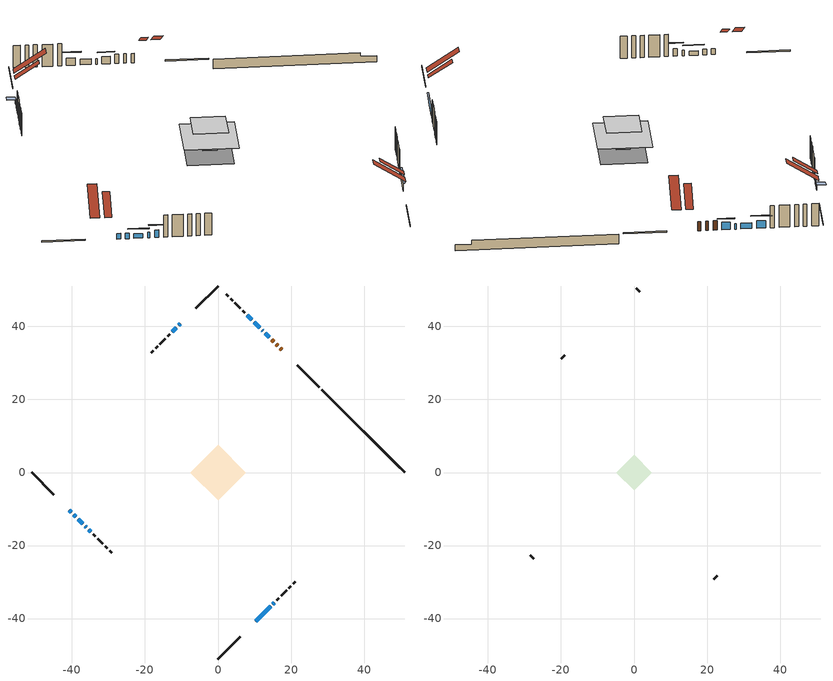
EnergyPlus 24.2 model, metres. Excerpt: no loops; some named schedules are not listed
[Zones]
conditioned space
 floor outside (Floor1 construction): -1.97,0 0,1.97 1.97,0 0,-1.97 z0.23
 floor adiabatic (AdiabaticFloorConstruction): -7.66,0 0,7.66 7.66,0 0,-7.66 z2.67
 floor foundation (Slab1 construction): -5.67,0.84 -0.84,5.67 5.67,-0.84 0.84,-5.67 z-1.84
 wall outside (RimJoist1 construction): 0,-51.07 6.03,-45.04 / -51.07,0 -45.04,-6.03 / 0,51.07 -6.03,45.04 / 27.74,23.33 21.71,29.36 z0.23:0.53
 wall outside (AdiabaticWallConstruction 1): 17.4,33.68 16.99,34.08 / 16.34,34.74 15.94,35.14 / 15.28,35.79 14.73,36.34 z0.23:2.26
 wall outside (AdiabaticWallConstruction): 14.08,37 12.92,38.15 / -35.43,-15.64 -34.85,-16.22 / 9.24,41.84 8,43.08 z0.23:1.86; 10.35,-40.73 14.39,-36.68 z0.23:1.88; -40.73,-10.35 -40.16,-10.91 / -39.51,-11.57 -38.96,-12.11 / -36.41,-14.66 -36.09,-14.99 / 12.27,38.81 12.08,38.99 / 15.05,-36.03 15.42,-35.66 / 11.43,39.65 9.89,41.18 / -11.44,39.64 -12.54,38.53 z0.23:1.45; -38.31,-12.77 -37.07,-14.01 z0.23:1.2; -10.35,40.73 -10.78,40.29 z0.23:1.15
 wall outside (Wall1 construction): 16.07,-35 16.63,-34.44 / -34.2,-16.88 -33.64,-17.43 / -13.2,37.88 -13.75,37.32 / 7.34,43.73 6.78,44.29 z0.23:5.11
 wall outside (Wall2 construction): 17.29,-33.79 18.77,-32.3 / -32.98,-18.09 -31.5,-19.58 / -14.41,36.66 -15.9,35.18 / 6.13,44.95 4.64,46.43 z0.23:5.11
 wall outside (Wall3 construction): 19.43,-31.64 19.98,-31.1 / -30.84,-20.23 -30.29,-20.78 / -16.55,34.52 -17.1,33.97 / 3.98,47.09 3.43,47.64 z0.23:5.11
 wall outside (Wall4 construction): 20.64,-30.44 21.15,-29.92 / -29.63,-21.44 -29.12,-21.95 / -17.76,33.32 -18.27,32.8 / 2.78,48.3 2.26,48.81 z0.23:5.11
 wall foundation (FoundationWall1 construction): 28.4,22.67,-1.84 28.4,22.67,0.23 48.81,2.27,0.23 48.81,2.27,-0.56 51.07,0,-0.56 51.07,0,-1.84
 window (WindowConstruction): 14.07,37 12.92,38.15 z0.23:1.85
 window (WindowConstruction 5): 10.35,-40.73 14.39,-36.68 z0.23:1.88
 window (WindowConstruction 6): -40.73,-10.35 -40.16,-10.91 z0.23:1.45
 window (WindowConstruction 7): -39.5,-11.57 -38.96,-12.11 z0.23:1.45
 window (WindowConstruction 8): -38.31,-12.77 -37.07,-14.01 z0.23:1.2
 window (WindowConstruction 10): -36.41,-14.66 -36.09,-14.99 z0.23:1.45
 window (WindowConstruction 11): 12.27,38.81 12.08,38.99 z0.23:1.45
 window (WindowConstruction 12): 15.05,-36.03 15.42,-35.66 z0.23:1.45
 window (WindowConstruction 1): -35.43,-15.64 -34.85,-16.22 z0.23:1.85
 window (WindowConstruction 9): -10.35,40.73 -10.78,40.29 z0.23:1.14
 window (WindowConstruction 2): 11.43,39.65 9.89,41.18 z0.23:1.45
 window (WindowConstruction 3): 9.24,41.84 8,43.08 z0.23:1.85
 window (WindowConstruction 4): -11.44,39.64 -12.54,38.54 z0.23:1.45
 door (Door): 17.39,33.68 16.99,34.08 z0.23:2.26
 door (Door 1): 16.34,34.74 15.94,35.14 z0.23:2.26
 door (Door 2): 15.28,35.79 14.73,36.34 z0.23:2.26
 ceiling adiabatic (AdiabaticFloorConstruction): 0,-7.66 7.66,0 0,7.66 -7.66,0 z2.67
 roof outside (Roof2 construction): 9.69,-41.38,5.11 6.33,-38.02,8.27 5.32,-39.03,8.27 8.68,-42.39,5.11; -41.38,-9.69,5.11 -38.02,-6.33,8.27 -39.03,-5.32,8.27 -42.39,-8.68,5.11; -9.69,41.38,5.11 -6.33,38.02,8.27 -5.32,39.03,8.27 -8.68,42.39,5.11; 18.05,33.02,5.11 14.69,29.66,8.27 15.7,28.66,8.27 19.06,32.01,5.11
attic - vented
 floor to conditioned space (Floor2 construction Reversed): -4.88,0 0,4.88 4.88,0 0,-4.88 z5.11
 wall outside (Wall6 construction): 21.81,-29.27 22.76,-28.32 / -28.46,-22.61 -27.51,-23.56 / -18.93,32.14 -19.88,31.2 / 1.6,49.47 0.66,50.42 z0.23:5.11
 roof outside (Roof1 construction): 8.03,-43.05,5.11 3.57,-38.6,9.3 2.24,-39.93,9.3 6.69,-44.39,5.11; -43.05,-8.03,5.11 -38.6,-3.57,9.3 -39.93,-2.24,9.3 -44.39,-6.69,5.11; -8.03,43.05,5.11 -3.57,38.6,9.3 -2.24,39.93,9.3 -6.69,44.39,5.11; 19.72,31.36,5.11 15.26,26.9,9.3 16.6,25.57,9.3 21.06,30.02,5.11
shading: 12.28,38.79 14.72,36.35 14.93,36.57 12.49,39.01 z2.77; 14.6,-36.47 10.14,-40.94 10.35,-41.15 14.81,-36.68 z2.18; -36.2,-14.87 -39.17,-11.91 -39.38,-12.12 -36.42,-15.08 z2.42; -33.99,-17.08 -36.29,-14.78 -36.5,-14.99 -34.2,-17.29 z3.07; -10.99,40.08 -10.14,40.94 -11.43,42.23 -12.28,41.38 z1.44; 7.13,43.94 10.1,40.98 10.31,41.19 7.35,44.15 z3.07
[Building]
Building 1: Terrain=Suburbs
[Site:Location]
Quebec Intl AP_QC: Latitude {deg}=46.8; Longitude {deg}=-71.38; Time Zone {hr}=-5; Elevation {m}=74; Keep Site Location Information=Yes
[Site:GroundTemperature:Shallow]
0.0108218, -2.24938, -2.43038, -1.3578, 2.94801, 7.23376, 10.9493, 13.303, 13.5029, 11.5886, 7.96783, 3.81355
[Site:WaterMainsTemperature]
Calculation Method=Schedule; Temperature Schedule=mains temperature schedule
[Material] Roughness=Rough; Thermal Absorptance=0.9
Name | Thickness {m} | Conductivity {W/m-K} | Density {kg/m3} | Specific Heat {J/kg-K} | Solar Absorptance | Visible Absorptance
asphalt or fiberglass shingles | 0.00635 | 0.162714 | 1121.4 | 1465.45 | 0.4 | 0.4
ceiling loosefill ins | 0.254 | 0.0480833 | 16.02 | 1046.75 | 0.7 | 0.7
ceiling stud and cavity | 0.1397 | 0.273574 | 65.682 | 1177.47 | 0.7 | 0.7
concrete 4.0 in. | 0.1016 | 1.803125 | 2242.8 | 837.4 | 0.7 | 0.7
concrete 8.0 in. | 0.2032 | 1.803125 | 2242.8 | 837.4 | 0.7 | 0.7
door material | 0.04445 | 0.053851 | 512.64 | 1214.23 | 0.7 | 0.7
exterior vertical ins | 0.0255468 | 0.029427 | 32.04 | 1214.23 | 0.7 | 0.7
floor covering | 0.0127 | 0.0433444 | 54.468 | 1339.84 | 0.6 | 0.6
floor rigid ins | 0.155448 | 0.029427 | 32.04 | 1214.23 | 0.7 | 0.7
floor rigid ins 1; wall rigid ins 1 | 0.512978 | 0.029427 | 32.04 | 1214.23 | 0.7 | 0.7
floor stud and cavity | 0.1397 | 0.426095 | 92.3553 | 1139.71 | 0.7 | 0.7
floor stud and cavity 1 | 0.1397 | 1.75129 | 37.0049 | 1207.88 | 0.7 | 0.7
furniture material conditioned space 1 | 0.1524 | 0.115458 | 640.8 | 1214.23 | 0.6 | 0.6
gypsum board | 0.0127 | 0.160291 | 801 | 837.4 | 0.6 | 0.6
gypsum board 1 | 0.0127 | 0.160291 | 801 | 837.4 | 0.7 | 0.7
osb sheathing 0.5 in. | 0.0127 | 0.115458 | 512.64 | 1214.23 | 0.7 | 0.7
osb sheathing 0.75 in. | 0.01905 | 0.115458 | 512.64 | 1214.23 | 0.7 | 0.7
osb sheathing 2.0 in. | 0.0508 | 0.115458 | 512.64 | 1214.23 | 0.7 | 0.7
rim joist rigid ins; wall rigid ins | 0.051816 | 0.029427 | 32.04 | 1214.23 | 0.7 | 0.7
rim joist stud and cavity | 0.0508 | 0.484224 | 125.044 | 1163.47 | 0.6 | 0.6
roof rigid ins | 0.103632 | 0.029427 | 32.04 | 1214.23 | 0.7 | 0.7
roof stud and cavity | 0.2032 | 0.633608 | 78.34581 | 1123.46 | 0.7 | 0.7
wall stud and cavity | 0.1397 | 0.189807 | 139.0536 | 1170.24 | 0.7 | 0.7
wall stud and cavity 1 | 0.1397 | 0.344961 | 139.0536 | 1170.24 | 0.7 | 0.7
wall stud and cavity 2 | 0.1397 | 0.204483 | 139.0536 | 1170.24 | 0.7 | 0.7
wall stud and cavity 3 | 0.1397 | 0.227988 | 139.0536 | 1170.24 | 0.7 | 0.7
wall stud and cavity 4 | 0.0889 | 6.9971 | 50.32683 | 1063.81 | 0.6 | 0.6
wall stud and cavity 5 | 0.0889 | 0.380278 | 52.3479 | 1209.89 | 0.7 | 0.7
wall stud and cavity 6 | 0.0889 | 0.391764 | 83.0341 | 1211.67 | 0.7 | 0.7
wood siding | 0.0254 | 0.102417 | 544.68 | 1172.36 | 0.4 | 0.4
wood siding 1 | 0.00254 | 0.102417 | 544.68 | 1172.36 | 0.4 | 0.4
wood siding 2; wood siding 3; wood siding 4 | 0.0254 | 0.102417 | 544.68 | 1172.36 | 0.7 | 0.7
[WindowMaterial:SimpleGlazingSystem]
Name | U-Factor {W/m2-K} | Solar Heat Gain Coefficient
WindowMaterial | 3.06839 | 0.58
WindowMaterial 1 | 2.200225 | 0.58
WindowMaterial 2 | 3.074637 | 0.56
WindowMaterial 3 | 2.50854 | 0.64
WindowMaterial 4 | 3.07407 | 0.56
WindowMaterial 5 | 3.07293 | 0.56
WindowMaterial 6 | 2.27461 | 0.54
WindowMaterial 7 | 2.97868 | 0.61
WindowMaterial 8 | 3.071798 | 0.36
[Construction]
AdiabaticFloorConstruction: floor stud and cavity 1, floor rigid ins 1, osb sheathing 0.75 in., floor covering
AdiabaticWallConstruction: wood siding 3, wall rigid ins 1, wall stud and cavity 5, gypsum board
AdiabaticWallConstruction 1: wood siding 4, wall rigid ins 1, wall stud and cavity 5, gypsum board
Door; Door 1; Door 2: door material
Floor1 construction: floor stud and cavity, floor rigid ins, osb sheathing 0.75 in., floor covering
Floor2 construction Reversed: gypsum board, ceiling stud and cavity, ceiling loosefill ins
FoundationWall1 construction: concrete 8.0 in., gypsum board 1
furniture construction conditioned space 1: furniture material conditioned space 1
PartitionWallConstruction: gypsum board, wall stud and cavity 6, gypsum board
RimJoist1 construction: wood siding 2, rim joist rigid ins, osb sheathing 2.0 in., rim joist stud and cavity
Roof1 construction: asphalt or fiberglass shingles
Roof2 construction: asphalt or fiberglass shingles, roof rigid ins, osb sheathing 0.75 in., roof stud and cavity, gypsum board
Slab1 construction: concrete 4.0 in.
Wall1 construction: wood siding, wall rigid ins, osb sheathing 0.5 in., wall stud and cavity, gypsum board
Wall2 construction: wood siding, wall rigid ins, osb sheathing 0.5 in., wall stud and cavity 1, gypsum board
Wall3 construction: wood siding, wall rigid ins, osb sheathing 0.5 in., wall stud and cavity 2, gypsum board
Wall4 construction: wood siding, wall rigid ins, osb sheathing 0.5 in., wall stud and cavity 3, gypsum board
Wall6 construction: wood siding 1, wall stud and cavity 4
WindowConstruction; WindowConstruction 1; WindowConstruction 2: WindowMaterial
WindowConstruction 10; WindowConstruction 9: WindowMaterial 7
WindowConstruction 11; WindowConstruction 12: WindowMaterial 8
WindowConstruction 3: WindowMaterial 1
WindowConstruction 4: WindowMaterial 2
WindowConstruction 5: WindowMaterial 3
WindowConstruction 6: WindowMaterial 4
WindowConstruction 7: WindowMaterial 5
WindowConstruction 8: WindowMaterial 6
[Zone] Multiplier=1; Part of Total Floor Area=Yes
Name | Volume {m3}
attic - vented | 30.409
conditioned space | 403.2
[Space]
Name | Zone | Volume {m3}
attic - vented 1 | attic - vented | 30.409
conditioned space 1 | conditioned space | 403.2
[ZoneInfiltration:EffectiveLeakageArea]
infil attic - vented 1: Zone or Space=attic - vented 1; Schedule=Always On Discrete; Effective Air Leakage Area {cm2}=1759.38; Stack Coefficient=0.000631027; Wind Coefficient=1.69724e-05
[ZoneMixing]
whole house fan mix: Zone or Space=attic - vented; Schedule=Always On Continuous; Design Flow Rate Calculation Method=Flow/Zone; Design Flow Rate {m3/s}=0; Source Zone or Space=conditioned space
[SurfaceProperty:ExposedFoundationPerimeter]
Slab1: Exposed Perimeter Calculation Method=TotalExposedPerimeter; Total Exposed Perimeter {m}=32.066
[InternalMass] Zone or ZoneList=conditioned space; Space or SpaceList=conditioned space 1
Name | Construction | Surface Area {m2}
furniture mass conditioned space 1 | furniture construction conditioned space 1 | 75.1998
partition wall mass | PartitionWallConstruction | 188
[Lights]
interior lighting: Zone or ZoneList or Space or SpaceList=conditioned space 1; Schedule=interior lighting schedule; Design Level Calculation Method=LightingLevel; Lighting Level {W}=343.2; Return Air Fraction=0; Fraction Radiant=0.6; Fraction Visible=0.2; Fraction Replaceable=1
[People]
occupants: Zone or ZoneList or Space or SpaceList=conditioned space 1; Number of People Schedule=occupants schedule; Number of People Calculation Method=People; Number of People=3; Fraction Radiant=0.314171; Sensible Heat Fraction=0.56303; Activity Level Schedule=occupants activity schedule; Carbon Dioxide Generation Rate {m3/s-W}=0; Enable ASHRAE 55 Comfort Warnings=No; Mean Radiant Temperature Calculation Type=EnclosureAveraged
[ElectricEquipment] Zone or ZoneList or Space or SpaceList=conditioned space 1; Design Level Calculation Method=EquipmentLevel
Name | Schedule | Design Level {W} | Fraction Latent | Fraction Radiant | Fraction Lost
clothes dryer | clothes dryer schedule | 140.772 | 0.015 | 0.081 | 0.85
clothes washer | clothes washer schedule | 32.1985 | 0.03 | 0.162 | 0.7
cooking range | cooking range schedule | 215.147 | 0.08 | 0.432 | 0.2
dishwasher | dishwasher schedule | 66.8632 | 0.3 | 0.18 | 0.4
fridge | fridge schedule | 72.9452 | 0 | 0.6 | 0
mech vent house fan | mech vent house fan schedule | 19.9167 | 0 | 0 | 0.5
mech vent house fan cfis | mech vent house fan cfis schedule | 0 | 0 | 0 | 0
mech vent range fan 0 | mech vent range fan 0 schedule | 57 | 0 | 0 | 1
misc plug loads | misc plug loads schedule | 494.7 | 0.045 | 0.513 | 0.1
whole house fan | Always On Discrete | 0 | 0 | 0 | 1
[OtherEquipment] Zone or ZoneList or Space or SpaceList=conditioned space 1; Design Level Calculation Method=EquipmentLevel
Name | Fuel Type | Schedule | Design Level {W} | Fraction Latent | Fraction Radiant | Fraction Lost
clothes dryer 1 | Electricity | clothes dryer schedule | 0 | 0.015 | 0.081 | 0.85
cooking range 1 | Electricity | cooking range schedule | 0 | 0.08 | 0.432 | 0.2
general water use latent | None | general water use schedule | 62.594 | 1 | 0 | 0
general water use sensible | None | general water use schedule | -61.6891 | 0 | 0.6 | 0
mech vent house fan latent load | None | Always On Discrete | 0 | 1 | 0 | 0
mech vent house fan sensible load | None | Always On Discrete | 0 | 0 | 0 | 0
water heater energy adjustment1 | Electricity | Always On Discrete | 0.01 | 0 | 0 | 1
[ZoneInfiltration:DesignFlowRate] Zone or ZoneList or Space or SpaceList=conditioned space 1; Schedule=Always On Discrete; Design Flow Rate Calculation Method=Flow/Zone; Design Flow Rate {m3/s}=0
infil flow; natural vent flow; whole house fan flow
[Foundation:Kiva]
Foundation Kiva 1: Initial Indoor Air Temperature {C}=18; Wall Height Above Grade {m}=0.230002; Wall Depth Below Slab {m}=0.2032; Custom Block Material Name 1=exterior vertical ins; Custom Block Depth 1 {m}=2.06999; Custom Block X Position 1 {m}=0.2159; Custom Block Z Position 1 {m}=0
[Foundation:Kiva:Settings]
Soil Conductivity {W/m-K}=0.849921; Soil Density {kg/m3}=1842.3; Soil Specific Heat {J/kg-K}=418.7; Ground Solar Absorptivity=0.9; Ground Thermal Absorptivity=0.9; Ground Surface Roughness {m}=0.03; Far-Field Width {m}=40; Deep-Ground Boundary Condition=ZeroFlux; Deep-Ground Depth {m}=40; Minimum Cell Dimension {m}=0.2; Maximum Cell Growth Coefficient=3; Simulation Timestep=Timestep
[Exterior:Lights]
exterior lighting: Schedule=exterior lighting schedule; Design Level {W}=75.6
[Schedule:Constant]
Name | Hourly Value
Always On Continuous; mech vent house fan schedule; mech vent house fan cfis schedule; Always On Discrete | 1
occupants activity schedule | 117.228
fridge schedule | 0
[Schedule:Week:Daily]
interior lighting schedule Week Rule - Jan1-Jan27: interior lighting schedule day, interior lighting schedule day, interior lighting schedule day, interior lighting schedule day, interior lighting schedule day, interior lighting schedule day, interior lighting schedule day, interior lighting schedule default day, interior lighting schedule default day, interior lighting schedule default day, interior lighting schedule default day, interior lighting schedule default day
interior lighting schedule Week Rule - Jan28-Feb3: interior lighting schedule day, interior lighting schedule day, interior lighting schedule day, interior lighting schedule day, interior lighting schedule day 1, interior lighting schedule day 1, interior lighting schedule day 1, interior lighting schedule default day, interior lighting schedule default day, interior lighting schedule default day, interior lighting schedule default day, interior lighting schedule default day
interior lighting schedule Week Rule - Feb4-Feb24: interior lighting schedule day 1, interior lighting schedule day 1, interior lighting schedule day 1, interior lighting schedule day 1, interior lighting schedule day 1, interior lighting schedule day 1, interior lighting schedule day 1, interior lighting schedule default day, interior lighting schedule default day, interior lighting schedule default day, interior lighting schedule default day, interior lighting schedule default day
interior lighting schedule Week Rule - Feb25-Mar3: interior lighting schedule day 1, interior lighting schedule day 1, interior lighting schedule day 1, interior lighting schedule day 1, interior lighting schedule day 2, interior lighting schedule day 2, interior lighting schedule day 2, interior lighting schedule default day, interior lighting schedule default day, interior lighting schedule default day, interior lighting schedule default day, interior lighting schedule default day
interior lighting schedule Week Rule - Mar4-Mar31: interior lighting schedule day 2, interior lighting schedule day 2, interior lighting schedule day 2, interior lighting schedule day 2, interior lighting schedule day 2, interior lighting schedule day 2, interior lighting schedule day 2, interior lighting schedule default day, interior lighting schedule default day, interior lighting schedule default day, interior lighting schedule default day, interior lighting schedule default day
interior lighting schedule Week Rule - Apr1-Apr28: interior lighting schedule day 3, interior lighting schedule day 3, interior lighting schedule day 3, interior lighting schedule day 3, interior lighting schedule day 3, interior lighting schedule day 3, interior lighting schedule day 3, interior lighting schedule default day, interior lighting schedule default day, interior lighting schedule default day, interior lighting schedule default day, interior lighting schedule default day
interior lighting schedule Week Rule - Apr29-May5: interior lighting schedule day 3, interior lighting schedule day 3, interior lighting schedule day 4, interior lighting schedule day 4, interior lighting schedule day 4, interior lighting schedule day 4, interior lighting schedule day 4, interior lighting schedule default day, interior lighting schedule default day, interior lighting schedule default day, interior lighting schedule default day, interior lighting schedule default day
interior lighting schedule Week Rule - May6-May26: interior lighting schedule day 4, interior lighting schedule day 4, interior lighting schedule day 4, interior lighting schedule day 4, interior lighting schedule day 4, interior lighting schedule day 4, interior lighting schedule day 4, interior lighting schedule default day, interior lighting schedule default day, interior lighting schedule default day, interior lighting schedule default day, interior lighting schedule default day
interior lighting schedule Week Rule - May27-Jun2: interior lighting schedule day 4, interior lighting schedule day 4, interior lighting schedule day 4, interior lighting schedule day 4, interior lighting schedule day 4, interior lighting schedule day 5, interior lighting schedule day 5, interior lighting schedule default day, interior lighting schedule default day, interior lighting schedule default day, interior lighting schedule default day, interior lighting schedule default day
interior lighting schedule Week Rule - Jun3-Jun30: interior lighting schedule day 5, interior lighting schedule day 5, interior lighting schedule day 5, interior lighting schedule day 5, interior lighting schedule day 5, interior lighting schedule day 5, interior lighting schedule day 5, interior lighting schedule default day, interior lighting schedule default day, interior lighting schedule default day, interior lighting schedule default day, interior lighting schedule default day
interior lighting schedule Week Rule - Jul1-Jul28: interior lighting schedule day 6, interior lighting schedule day 6, interior lighting schedule day 6, interior lighting schedule day 6, interior lighting schedule day 6, interior lighting schedule day 6, interior lighting schedule day 6, interior lighting schedule default day, interior lighting schedule default day, interior lighting schedule default day, interior lighting schedule default day, interior lighting schedule default day
interior lighting schedule Week Rule - Jul29-Aug4: interior lighting schedule day 6, interior lighting schedule day 6, interior lighting schedule day 6, interior lighting schedule day 7, interior lighting schedule day 7, interior lighting schedule day 7, interior lighting schedule day 7, interior lighting schedule default day, interior lighting schedule default day, interior lighting schedule default day, interior lighting schedule default day, interior lighting schedule default day
interior lighting schedule Week Rule - Aug5-Aug25: interior lighting schedule day 7, interior lighting schedule day 7, interior lighting schedule day 7, interior lighting schedule day 7, interior lighting schedule day 7, interior lighting schedule day 7, interior lighting schedule day 7, interior lighting schedule default day, interior lighting schedule default day, interior lighting schedule default day, interior lighting schedule default day, interior lighting schedule default day
interior lighting schedule Week Rule - Aug26-Sep1: interior lighting schedule day 7, interior lighting schedule day 7, interior lighting schedule day 7, interior lighting schedule day 7, interior lighting schedule day 7, interior lighting schedule day 7, interior lighting schedule day 8, interior lighting schedule default day, interior lighting schedule default day, interior lighting schedule default day, interior lighting schedule default day, interior lighting schedule default day
interior lighting schedule Week Rule - Sep2-Sep29: interior lighting schedule day 8, interior lighting schedule day 8, interior lighting schedule day 8, interior lighting schedule day 8, interior lighting schedule day 8, interior lighting schedule day 8, interior lighting schedule day 8, interior lighting schedule default day, interior lighting schedule default day, interior lighting schedule default day, interior lighting schedule default day, interior lighting schedule default day
interior lighting schedule Week Rule - Sep30-Oct6: interior lighting schedule day 8, interior lighting schedule day 9, interior lighting schedule day 9, interior lighting schedule day 9, interior lighting schedule day 9, interior lighting schedule day 9, interior lighting schedule day 9, interior lighting schedule default day, interior lighting schedule default day, interior lighting schedule default day, interior lighting schedule default day, interior lighting schedule default day
interior lighting schedule Week Rule - Oct7-Oct27: interior lighting schedule day 9, interior lighting schedule day 9, interior lighting schedule day 9, interior lighting schedule day 9, interior lighting schedule day 9, interior lighting schedule day 9, interior lighting schedule day 9, interior lighting schedule default day, interior lighting schedule default day, interior lighting schedule default day, interior lighting schedule default day, interior lighting schedule default day
interior lighting schedule Week Rule - Oct28-Nov3: interior lighting schedule day 9, interior lighting schedule day 9, interior lighting schedule day 9, interior lighting schedule day 9, interior lighting schedule day 10, interior lighting schedule day 10, interior lighting schedule day 10, interior lighting schedule default day, interior lighting schedule default day, interior lighting schedule default day, interior lighting schedule default day, interior lighting schedule default day
interior lighting schedule Week Rule - Nov4-Nov24: interior lighting schedule day 10, interior lighting schedule day 10, interior lighting schedule day 10, interior lighting schedule day 10, interior lighting schedule day 10, interior lighting schedule day 10, interior lighting schedule day 10, interior lighting schedule default day, interior lighting schedule default day, interior lighting schedule default day, interior lighting schedule default day, interior lighting schedule default day
interior lighting schedule Week Rule - Nov25-Dec1: interior lighting schedule day 10, interior lighting schedule day 10, interior lighting schedule day 10, interior lighting schedule day 10, interior lighting schedule day 10, interior lighting schedule day 10, interior lighting schedule day 11, interior lighting schedule default day, interior lighting schedule default day, interior lighting schedule default day, interior lighting schedule default day, interior lighting schedule default day
interior lighting schedule Week Rule - Dec2-Dec31: interior lighting schedule day 11, interior lighting schedule day 11, interior lighting schedule day 11, interior lighting schedule day 11, interior lighting schedule day 11, interior lighting schedule day 11, interior lighting schedule day 11, interior lighting schedule default day, interior lighting schedule default day, interior lighting schedule default day, interior lighting schedule default day, interior lighting schedule default day
occupants schedule Week Rule - Jan1-Dec31: occupants schedule day, occupants schedule day, occupants schedule day, occupants schedule day, occupants schedule day, occupants schedule day, occupants schedule day, occupants schedule default day, occupants schedule default day, occupants schedule default day, occupants schedule default day, occupants schedule default day
clothes dryer schedule Week Rule - Jan1-Dec31: clothes dryer schedule day, clothes dryer schedule day, clothes dryer schedule day, clothes dryer schedule day, clothes dryer schedule day, clothes dryer schedule day, clothes dryer schedule day, clothes dryer schedule default day, clothes dryer schedule default day, clothes dryer schedule default day, clothes dryer schedule default day, clothes dryer schedule default day
clothes washer schedule Week Rule - Jan1-Dec31: clothes washer schedule day, clothes washer schedule day, clothes washer schedule day, clothes washer schedule day, clothes washer schedule day, clothes washer schedule day, clothes washer schedule day, clothes washer schedule default day, clothes washer schedule default day, clothes washer schedule default day, clothes washer schedule default day, clothes washer schedule default day
cooking range schedule Week Rule - Jan1-Dec31: cooking range schedule day, cooking range schedule day, cooking range schedule day, cooking range schedule day, cooking range schedule day, cooking range schedule day, cooking range schedule day, cooking range schedule default day, cooking range schedule default day, cooking range schedule default day, cooking range schedule default day, cooking range schedule default day
dishwasher schedule Week Rule - Jan1-Dec31: dishwasher schedule day, dishwasher schedule day, dishwasher schedule day, dishwasher schedule day, dishwasher schedule day, dishwasher schedule day, dishwasher schedule day, dishwasher schedule default day, dishwasher schedule default day, dishwasher schedule default day, dishwasher schedule default day, dishwasher schedule default day
mech vent range fan 0 schedule Week Rule - Jan1-Dec31: mech vent range fan 0 schedule day, mech vent range fan 0 schedule day, mech vent range fan 0 schedule day, mech vent range fan 0 schedule day, mech vent range fan 0 schedule day, mech vent range fan 0 schedule day, mech vent range fan 0 schedule day, mech vent range fan 0 schedule default day, mech vent range fan 0 schedule default day, mech vent range fan 0 schedule default day, mech vent range fan 0 schedule default day, mech vent range fan 0 schedule default day
misc plug loads schedule Week Rule - Jan1-Dec31: misc plug loads schedule day, misc plug loads schedule day, misc plug loads schedule day, misc plug loads schedule day, misc plug loads schedule day, misc plug loads schedule day, misc plug loads schedule day, misc plug loads schedule default day, misc plug loads schedule default day, misc plug loads schedule default day, misc plug loads schedule default day, misc plug loads schedule default day
general water use schedule Week Rule - Jan1-Dec31: general water use schedule day, general water use schedule day, general water use schedule day, general water use schedule day, general water use schedule day, general water use schedule day, general water use schedule day, general water use schedule default day, general water use schedule default day, general water use schedule default day, general water use schedule default day, general water use schedule default day
exterior lighting schedule Week Rule - Jan1-Jan27: exterior lighting schedule day, exterior lighting schedule day, exterior lighting schedule day, exterior lighting schedule day, exterior lighting schedule day, exterior lighting schedule day, exterior lighting schedule day, exterior lighting schedule default day, exterior lighting schedule default day, exterior lighting schedule default day, exterior lighting schedule default day, exterior lighting schedule default day
exterior lighting schedule Week Rule - Jan28-Feb3: exterior lighting schedule day, exterior lighting schedule day, exterior lighting schedule day, exterior lighting schedule day, exterior lighting schedule day 1, exterior lighting schedule day 1, exterior lighting schedule day 1, exterior lighting schedule default day, exterior lighting schedule default day, exterior lighting schedule default day, exterior lighting schedule default day, exterior lighting schedule default day
exterior lighting schedule Week Rule - Feb4-Feb24: exterior lighting schedule day 1, exterior lighting schedule day 1, exterior lighting schedule day 1, exterior lighting schedule day 1, exterior lighting schedule day 1, exterior lighting schedule day 1, exterior lighting schedule day 1, exterior lighting schedule default day, exterior lighting schedule default day, exterior lighting schedule default day, exterior lighting schedule default day, exterior lighting schedule default day
exterior lighting schedule Week Rule - Feb25-Mar3: exterior lighting schedule day 1, exterior lighting schedule day 1, exterior lighting schedule day 1, exterior lighting schedule day 1, exterior lighting schedule day 2, exterior lighting schedule day 2, exterior lighting schedule day 2, exterior lighting schedule default day, exterior lighting schedule default day, exterior lighting schedule default day, exterior lighting schedule default day, exterior lighting schedule default day
exterior lighting schedule Week Rule - Mar4-Mar31: exterior lighting schedule day 2, exterior lighting schedule day 2, exterior lighting schedule day 2, exterior lighting schedule day 2, exterior lighting schedule day 2, exterior lighting schedule day 2, exterior lighting schedule day 2, exterior lighting schedule default day, exterior lighting schedule default day, exterior lighting schedule default day, exterior lighting schedule default day, exterior lighting schedule default day
exterior lighting schedule Week Rule - Apr1-Apr28: exterior lighting schedule day 3, exterior lighting schedule day 3, exterior lighting schedule day 3, exterior lighting schedule day 3, exterior lighting schedule day 3, exterior lighting schedule day 3, exterior lighting schedule day 3, exterior lighting schedule default day, exterior lighting schedule default day, exterior lighting schedule default day, exterior lighting schedule default day, exterior lighting schedule default day
exterior lighting schedule Week Rule - Apr29-May5: exterior lighting schedule day 3, exterior lighting schedule day 3, exterior lighting schedule day 4, exterior lighting schedule day 4, exterior lighting schedule day 4, exterior lighting schedule day 4, exterior lighting schedule day 4, exterior lighting schedule default day, exterior lighting schedule default day, exterior lighting schedule default day, exterior lighting schedule default day, exterior lighting schedule default day
exterior lighting schedule Week Rule - May6-May26: exterior lighting schedule day 4, exterior lighting schedule day 4, exterior lighting schedule day 4, exterior lighting schedule day 4, exterior lighting schedule day 4, exterior lighting schedule day 4, exterior lighting schedule day 4, exterior lighting schedule default day, exterior lighting schedule default day, exterior lighting schedule default day, exterior lighting schedule default day, exterior lighting schedule default day
exterior lighting schedule Week Rule - May27-Jun2: exterior lighting schedule day 4, exterior lighting schedule day 4, exterior lighting schedule day 4, exterior lighting schedule day 4, exterior lighting schedule day 4, exterior lighting schedule day 5, exterior lighting schedule day 5, exterior lighting schedule default day, exterior lighting schedule default day, exterior lighting schedule default day, exterior lighting schedule default day, exterior lighting schedule default day
exterior lighting schedule Week Rule - Jun3-Jun30: exterior lighting schedule day 5, exterior lighting schedule day 5, exterior lighting schedule day 5, exterior lighting schedule day 5, exterior lighting schedule day 5, exterior lighting schedule day 5, exterior lighting schedule day 5, exterior lighting schedule default day, exterior lighting schedule default day, exterior lighting schedule default day, exterior lighting schedule default day, exterior lighting schedule default day
exterior lighting schedule Week Rule - Jul1-Jul28: exterior lighting schedule day 6, exterior lighting schedule day 6, exterior lighting schedule day 6, exterior lighting schedule day 6, exterior lighting schedule day 6, exterior lighting schedule day 6, exterior lighting schedule day 6, exterior lighting schedule default day, exterior lighting schedule default day, exterior lighting schedule default day, exterior lighting schedule default day, exterior lighting schedule default day
exterior lighting schedule Week Rule - Jul29-Aug4: exterior lighting schedule day 6, exterior lighting schedule day 6, exterior lighting schedule day 6, exterior lighting schedule day 7, exterior lighting schedule day 7, exterior lighting schedule day 7, exterior lighting schedule day 7, exterior lighting schedule default day, exterior lighting schedule default day, exterior lighting schedule default day, exterior lighting schedule default day, exterior lighting schedule default day
exterior lighting schedule Week Rule - Aug5-Aug25: exterior lighting schedule day 7, exterior lighting schedule day 7, exterior lighting schedule day 7, exterior lighting schedule day 7, exterior lighting schedule day 7, exterior lighting schedule day 7, exterior lighting schedule day 7, exterior lighting schedule default day, exterior lighting schedule default day, exterior lighting schedule default day, exterior lighting schedule default day, exterior lighting schedule default day
exterior lighting schedule Week Rule - Aug26-Sep1: exterior lighting schedule day 7, exterior lighting schedule day 7, exterior lighting schedule day 7, exterior lighting schedule day 7, exterior lighting schedule day 7, exterior lighting schedule day 7, exterior lighting schedule day 8, exterior lighting schedule default day, exterior lighting schedule default day, exterior lighting schedule default day, exterior lighting schedule default day, exterior lighting schedule default day
[Schedule:Year]
interior lighting schedule: interior lighting schedule Week Rule - Jan1-Jan27, 1, 1, 1, 27, interior lighting schedule Week Rule - Jan28-Feb3, 1, 28, 2, 3, interior lighting schedule Week Rule - Feb4-Feb24, 2, 4, 2, 24, interior lighting schedule Week Rule - Feb25-Mar3, 2, 25, 3, 3, interior lighting schedule Week Rule - Mar4-Mar31, 3, 4, 3, 31, interior lighting schedule Week Rule - Apr1-Apr28, 4, 1, 4, 28, interior lighting schedule Week Rule - Apr29-May5, 4, 29, 5, 5, interior lighting schedule Week Rule - May6-May26, 5, 6, 5, 26, interior lighting schedule Week Rule - May27-Jun2, 5, 27, 6, 2, interior lighting schedule Week Rule - Jun3-Jun30, 6, 3, 6, 30, interior lighting schedule Week Rule - Jul1-Jul28, 7, 1, 7, 28, interior lighting schedule Week Rule - Jul29-Aug4, 7, 29, 8, 4, interior lighting schedule Week Rule - Aug5-Aug25, 8, 5, 8, 25, interior lighting schedule Week Rule - Aug26-Sep1, 8, 26, 9, 1, interior lighting schedule Week Rule - Sep2-Sep29, 9, 2, 9, 29, interior lighting schedule Week Rule - Sep30-Oct6, 9, 30, 10, 6, interior lighting schedule Week Rule - Oct7-Oct27, 10, 7, 10, 27, interior lighting schedule Week Rule - Oct28-Nov3, 10, 28, 11, 3, interior lighting schedule Week Rule - Nov4-Nov24, 11, 4, 11, 24, interior lighting schedule Week Rule - Nov25-Dec1, 11, 25, 12, 1, interior lighting schedule Week Rule - Dec2-Dec31, 12, 2, 12, 31
occupants schedule: occupants schedule Week Rule - Jan1-Dec31, 1, 1, 12, 31
clothes dryer schedule: clothes dryer schedule Week Rule - Jan1-Dec31, 1, 1, 12, 31
clothes washer schedule: clothes washer schedule Week Rule - Jan1-Dec31, 1, 1, 12, 31
cooking range schedule: cooking range schedule Week Rule - Jan1-Dec31, 1, 1, 12, 31
dishwasher schedule: dishwasher schedule Week Rule - Jan1-Dec31, 1, 1, 12, 31
mech vent range fan 0 schedule: mech vent range fan 0 schedule Week Rule - Jan1-Dec31, 1, 1, 12, 31
misc plug loads schedule: misc plug loads schedule Week Rule - Jan1-Dec31, 1, 1, 12, 31
general water use schedule: general water use schedule Week Rule - Jan1-Dec31, 1, 1, 12, 31
exterior lighting schedule: exterior lighting schedule Week Rule - Jan1-Jan27, 1, 1, 1, 27, exterior lighting schedule Week Rule - Jan28-Feb3, 1, 28, 2, 3, exterior lighting schedule Week Rule - Feb4-Feb24, 2, 4, 2, 24, exterior lighting schedule Week Rule - Feb25-Mar3, 2, 25, 3, 3, exterior lighting schedule Week Rule - Mar4-Mar31, 3, 4, 3, 31, exterior lighting schedule Week Rule - Apr1-Apr28, 4, 1, 4, 28, exterior lighting schedule Week Rule - Apr29-May5, 4, 29, 5, 5, exterior lighting schedule Week Rule - May6-May26, 5, 6, 5, 26, exterior lighting schedule Week Rule - May27-Jun2, 5, 27, 6, 2, exterior lighting schedule Week Rule - Jun3-Jun30, 6, 3, 6, 30, exterior lighting schedule Week Rule - Jul1-Jul28, 7, 1, 7, 28, exterior lighting schedule Week Rule - Jul29-Aug4, 7, 29, 8, 4, exterior lighting schedule Week Rule - Aug5-Aug25, 8, 5, 8, 25, exterior lighting schedule Week Rule - Aug26-Sep1, 8, 26, 9, 1, exterior lighting schedule Week Rule - Sep2-Sep29, 9, 2, 9, 29, exterior lighting schedule Week Rule - Sep30-Oct6, 9, 30, 10, 6, exterior lighting schedule Week Rule - Oct7-Oct27, 10, 7, 10, 27, exterior lighting schedule Week Rule - Oct28-Nov3, 10, 28, 11, 3, exterior lighting schedule Week Rule - Nov4-Nov24, 11, 4, 11, 24, exterior lighting schedule Week Rule - Nov25-Dec1, 11, 25, 12, 1, exterior lighting schedule Week Rule - Dec2-Dec31, 12, 2, 12, 31
[Schedule:Compact]
mains temperature schedule: Through: 01/01, For: AllDays, Until: 24:00, 5.175, Through: 01/02, For: AllDays, Until: 24:00, 5.10167, Through: 01/03, For: AllDays, Until: 24:00, 5.02889, Through: 01/04, For: AllDays, Until: 24:00, 4.95778, Through: 01/05, For: AllDays, Until: 24:00, 4.88778, Through: 01/06, For: AllDays, Until: 24:00, 4.81833, Through: 01/07, For: AllDays, Until: 24:00, 4.75056, Through: 01/08, For: AllDays, Until: 24:00, 4.68389, Through: 01/09, For: AllDays, Until: 24:00, 4.61833, Through: 01/10, For: AllDays, Until: 24:00, 4.55389, Through: 01/11, For: AllDays, Until: 24:00, 4.49056, Through: 01/12, For: AllDays, Until: 24:00, 4.42889, Through: 01/13, For: AllDays, Until: 24:00, 4.36778, Through: 01/14, For: AllDays, Until: 24:00, 4.30889, Through: 01/15, For: AllDays, Until: 24:00, 4.25056, Through: 01/16, For: AllDays, Until: 24:00, 4.19389, Through: 01/17, For: AllDays, Until: 24:00, 4.13833, Through: 01/18, For: AllDays, Until: 24:00, 4.08444, Through: 01/19, For: AllDays, Until: 24:00, 4.03167, Through: 01/20, For: AllDays, Until: 24:00, 3.98056, Through: 01/21, For: AllDays, Until: 24:00, 3.93056, Through: 01/22, For: AllDays, Until: 24:00, 3.88222, Through: 01/23, For: AllDays, Until: 24:00, 3.835, Through: 01/24, For: AllDays, Until: 24:00, 3.78944, Through: 01/25, For: AllDays, Until: 24:00, 3.74556, Through: 01/26, For: AllDays, Until: 24:00, 3.70278, Through: 01/27, For: AllDays, Until: 24:00, 3.66167, Through: 01/28, For: AllDays, Until: 24:00, 3.62167, Through: 01/29, For: AllDays, Until: 24:00, 3.58389, Through: 01/30, For: AllDays, Until: 24:00, 3.54722, Through: 01/31, For: AllDays, Until: 24:00, 3.51167, Through: 02/01, For: AllDays, Until: 24:00, 3.47833, Through: 02/02, For: AllDays, Until: 24:00, 3.44611, Through: 02/03, For: AllDays, Until: 24:00, 3.41556, Through: 02/04, For: AllDays, Until: 24:00, 3.38667, Through: 02/05, For: AllDays, Until: 24:00, 3.35944, Through: 02/06, For: AllDays, Until: 24:00, 3.33389, Through: 02/07, For: AllDays, Until: 24:00, 3.30944, Through: 02/08, For: AllDays, Until: 24:00, 3.28667, Through: 02/09, For: AllDays, Until: 24:00, 3.26611, Through: 02/10, For: AllDays, Until: 24:00, 3.24667, Through: 02/11, For: AllDays, Until: 24:00, 3.22889, Through: 02/12, For: AllDays, Until: 24:00, 3.21278, Through: 02/13, For: AllDays, Until: 24:00, 3.19833, Through: 02/14, For: AllDays, Until: 24:00, 3.18556, Through: 02/15, For: AllDays, Until: 24:00, 3.17389, Through: 02/16, For: AllDays, Until: 24:00, 3.16444, Through: 02/17, For: AllDays, Until: 24:00, 3.15667, Through: 02/18, For: AllDays, Until: 24:00, 3.15056, Through: 02/19, For: AllDays, Until: 24:00, 3.14556, Through: 02/20, For: AllDays, Until: 24:00, 3.14278, Through: 02/21, For: AllDays, Until: 24:00, 3.14111, Through: 02/22, For: AllDays, Until: 24:00, 3.14167, Through: 02/23, For: AllDays, Until: 24:00, 3.14333, Through: 02/24, For: AllDays, Until: 24:00, 3.14722, Through: 02/25, For: AllDays, Until: 24:00, 3.15222, Through: 02/26, For: AllDays, Until: 24:00, 3.15944, Through: 02/27, For: AllDays, Until: 24:00, 3.16778, Through: 02/28, For: AllDays, Until: 24:00, 3.17778, Through: 03/01, For: AllDays, Until: 24:00, 3.18944, Through: 03/02, For: AllDays, Until: 24:00, 3.20333, Through: 03/03, For: AllDays, Until: 24:00, 3.21833, Through: 03/04, For: AllDays, Until: 24:00, 3.235, Through: 03/05, For: AllDays, Until: 24:00, 3.25333, Through: 03/06, For: AllDays, Until: 24:00, 3.27333, Through: 03/07, For: AllDays, Until: 24:00, 3.29444, Through: 03/08, For: AllDays, Until: 24:00, 3.31778, Through: 03/09, For: AllDays, Until: 24:00, 3.34222, Through: 03/10, For: AllDays, Until: 24:00, 3.36889, Through: 03/11, For: AllDays, Until: 24:00, 3.39667, Through: 03/12, For: AllDays, Until: 24:00, 3.42611, Through: 03/13, For: AllDays, Until: 24:00, 3.45722, Through: 03/14, For: AllDays, Until: 24:00, 3.49, Through: 03/15, For: AllDays, Until: 24:00, 3.52389, Through: 03/16, For: AllDays, Until: 24:00, 3.55944, Through: 03/17, For: AllDays, Until: 24:00, 3.59667, Through: 03/18, For: AllDays, Until: 24:00, 3.63556, Through: 03/19, For: AllDays, Until: 24:00, 3.67556, Through: 03/20, For: AllDays, Until: 24:00, 3.71722, Through: 03/21, For: AllDays, Until: 24:00, 3.76056, Through: 03/22, For: AllDays, Until: 24:00, 3.80556, Through: 03/23, For: AllDays, Until: 24:00, 3.85111, Through: 03/24, For: AllDays, Until: 24:00, 3.89889, Through: 03/25, For: AllDays, Until: 24:00, 3.94778, Through: 03/26, For: AllDays, Until: 24:00, 3.99833, Through: 03/27, For: AllDays, Until: 24:00, 4.05, Through: 03/28, For: AllDays, Until: 24:00, 4.10333, Through: 03/29, For: AllDays, Until: 24:00, 4.15778, Through: 03/30, For: AllDays, Until: 24:00, 4.21333, Through: 03/31, For: AllDays, Until: 24:00, 4.27056, Through: 04/01, For: AllDays, Until: 24:00, 4.32944, Through: 04/02, For: AllDays, Until: 24:00, 4.38889, Through: 04/03, For: AllDays, Until: 24:00, 4.45, Through: 04/04, For: AllDays, Until: 24:00, 4.51222, Through: 04/05, For: AllDays, Until: 24:00, 4.57611, Through: 04/06, For: AllDays, Until: 24:00, 4.64056, Through: 04/07, For: AllDays, Until: 24:00, 4.70667, Through: 04/08, For: AllDays, Until: 24:00, 4.77389, Through: 04/09, For: AllDays, Until: 24:00, 4.84222, Through: 04/10, For: AllDays, Until: 24:00, 4.91167, Through: 04/11, For: AllDays, Until: 24:00, 4.98278, Through: 04/12, For: AllDays, Until: 24:00, 5.05444, Through: 04/13, For: AllDays, Until: 24:00, 5.12722, Through: 04/14, For: AllDays, Until: 24:00, 5.20111, Through: 04/15, For: AllDays, Until: 24:00, 5.27611, Through: 04/16, For: AllDays, Until: 24:00, 5.35167, Through: 04/17, For: AllDays, Until: 24:00, 5.42889, Through: 04/18, For: AllDays, Until: 24:00, 5.50667, Through: 04/19, For: AllDays, Until: 24:00, 5.58556, Through: 04/20, For: AllDays, Until: 24:00, 5.665, Through: 04/21, For: AllDays, Until: 24:00, 5.74611, Through: 04/22, For: AllDays, Until: 24:00, 5.82722, Through: 04/23, For: AllDays, Until: 24:00, 5.91, Through: 04/24, For: AllDays, Until: 24:00, 5.99278, Through: 04/25, For: AllDays, Until: 24:00, 6.07722, Through: 04/26, For: AllDays, Until: 24:00, 6.16167, Through: 04/27, For: AllDays, Until: 24:00, 6.24722, Through: 04/28, For: AllDays, Until: 24:00, 6.33389, Through: 04/29, For: AllDays, Until: 24:00, 6.42056, Through: 04/30, For: AllDays, Until: 24:00, 6.50833, Through: 05/01, For: AllDays, Until: 24:00, 6.59667, Through: 05/02, For: AllDays, Until: 24:00, 6.68556, Through: 05/03, For: AllDays, Until: 24:00, 6.775, Through: 05/04, For: AllDays, Until: 24:00, 6.86556, Through: 05/05, For: AllDays, Until: 24:00, 6.95611, Through: 05/06, For: AllDays, Until: 24:00, 7.04722, Through: 05/07, For: AllDays, Until: 24:00, 7.13889, Through: 05/08, For: AllDays, Until: 24:00, 7.23111, Through: 05/09, For: AllDays, Until: 24:00, 7.32333, Through: 05/10, For: AllDays, Until: 24:00, 7.41667, Through: 05/11, For: AllDays, Until: 24:00, 7.51, Through: 05/12, For: AllDays, Until: 24:00, 7.60389, Through: 05/13, For: AllDays, Until: 24:00, 7.69778, Through: 05/14, For: AllDays, Until: 24:00, 7.79222, Through: 05/15, For: AllDays, Until: 24:00, 7.88667, Through: 05/16, For: AllDays, Until: 24:00, 7.98167, Through: 05/17, For: AllDays, Until: 24:00, 8.07667, Through: 05/18, For: AllDays, Until: 24:00, 8.17167, Through: 05/19, For: AllDays, Until: 24:00, 8.26722, Through: 05/20, For: AllDays, Until: 24:00, 8.36278, Through: 05/21, For: AllDays, Until: 24:00, 8.45833, Through: 05/22, For: AllDays, Until: 24:00, 8.55444, Through: 05/23, For: AllDays, Until: 24:00, 8.65, Through: 05/24, For: AllDays, Until: 24:00, 8.74611, Through: 05/25, For: AllDays, Until: 24:00, 8.84167, Through: 05/26, For: AllDays, Until: 24:00, 8.93722, Through: 05/27, For: AllDays, Until: 24:00, 9.03333, Through: 05/28, For: AllDays, Until: 24:00, 9.12889, Through: 05/29, For: AllDays, Until: 24:00, 9.22389, Through: 05/30, For: AllDays, Until: 24:00, 9.31944, Through: 05/31, For: AllDays, Until: 24:00, 9.41444, Through: 06/01, For: AllDays, Until: 24:00, 9.50944, Through: 06/02, For: AllDays, Until: 24:00, 9.60389, Through: 06/03, For: AllDays, Until: 24:00, 9.69833, Through: 06/04, For: AllDays, Until: 24:00, 9.79278, Through: 06/05, For: AllDays, Until: 24:00, 9.88667, Through: 06/06, For: AllDays, Until: 24:00, 9.98, Through: 06/07, For: AllDays, Until: 24:00, 10.0728, Through: 06/08, For: AllDays, Until: 24:00, 10.1656, Through: 06/09, For: AllDays, Until: 24:00, 10.2578, Through: 06/10, For: AllDays, Until: 24:00, 10.3494, Through: 06/11, For: AllDays, Until: 24:00, 10.4411, Through: 06/12, For: AllDays, Until: 24:00, 10.5317, Through: 06/13, For: AllDays, Until: 24:00, 10.6222, Through: 06/14, For: AllDays, Until: 24:00, 10.7117, Through: 06/15, For: AllDays, Until: 24:00, 10.8006, Through: 06/16, For: AllDays, Until: 24:00, 10.8889, Through: 06/17, For: AllDays, Until: 24:00, 10.9772, Through: 06/18, For: AllDays, Until: 24:00, 11.0639, Through: 06/19, For: AllDays, Until: 24:00, 11.1506, Through: 06/20, For: AllDays, Until: 24:00, 11.2361, Through: 06/21, For: AllDays, Until: 24:00, 11.3211, Through: 06/22, For: AllDays, Until: 24:00, 11.4056, Through: 06/23, For: AllDays, Until: 24:00, 11.4889, Through: 06/24, For: AllDays, Until: 24:00, 11.5711, Through: 06/25, For: AllDays, Until: 24:00, 11.6533, Through: 06/26, For: AllDays, Until: 24:00, 11.7339, Through: 06/27, For: AllDays, Until: 24:00, 11.8139, Through: 06/28, For: AllDays, Until: 24:00, 11.8928, Through: 06/29, For: AllDays, Until: 24:00, 11.9711, Through: 06/30, For: AllDays, Until: 24:00, 12.0483, Through: 07/01, For: AllDays, Until: 24:00, 12.1244, Through: 07/02, For: AllDays, Until: 24:00, 12.1994, Through: 07/03, For: AllDays, Until: 24:00, 12.2733, Through: 07/04, For: AllDays, Until: 24:00, 12.3467, Through: 07/05, For: AllDays, Until: 24:00, 12.4183, Through: 07/06, For: AllDays, Until: 24:00, 12.4894, Through: 07/07, For: AllDays, Until: 24:00, 12.5589, Through: 07/08, For: AllDays, Until: 24:00, 12.6278, Through: 07/09, For: AllDays, Until: 24:00, 12.695, Through: 07/10, For: AllDays, Until: 24:00, 12.7617, Through: 07/11, For: AllDays, Until: 24:00, 12.8267, Through: 07/12, For: AllDays, Until: 24:00, 12.8906, Through: 07/13, For: AllDays, Until: 24:00, 12.9528, Through: 07/14, For: AllDays, Until: 24:00, 13.0144, Through: 07/15, For: AllDays, Until: 24:00, 13.0744, Through: 07/16, For: AllDays, Until: 24:00, 13.1333, Through: 07/17, For: AllDays, Until: 24:00, 13.1906, Through: 07/18, For: AllDays, Until: 24:00, 13.2467, Through: 07/19, For: AllDays, Until: 24:00, 13.3017, Through: 07/20, For: AllDays, Until: 24:00, 13.355, Through: 07/21, For: AllDays, Until: 24:00, 13.4072, Through: 07/22, For: AllDays, Until: 24:00, 13.4578, Through: 07/23, For: AllDays, Until: 24:00, 13.5067, Through: 07/24, For: AllDays, Until: 24:00, 13.5544, Through: 07/25, For: AllDays, Until: 24:00, 13.6011, Through: 07/26, For: AllDays, Until: 24:00, 13.6461, Through: 07/27, For: AllDays, Until: 24:00, 13.6894, Through: 07/28, For: AllDays, Until: 24:00, 13.7317, Through: 07/29, For: AllDays, Until: 24:00, 13.7722, Through: 07/30, For: AllDays, Until: 24:00, 13.8111, Through: 07/31, For: AllDays, Until: 24:00, 13.8489, Through: 08/01, For: AllDays, Until: 24:00, 13.8844, Through: 08/02, For: AllDays, Until: 24:00, 13.9189, Through: 08/03, For: AllDays, Until: 24:00, 13.9522, Through: 08/04, For: AllDays, Until: 24:00, 13.9833, Through: 08/05, For: AllDays, Until: 24:00, 14.0133, Through: 08/06, For: AllDays, Until: 24:00, 14.0411, Through: 08/07, For: AllDays, Until: 24:00, 14.0678, Through: 08/08, For: AllDays, Until: 24:00, 14.0933, Through: 08/09, For: AllDays, Until: 24:00, 14.1167, Through: 08/10, For: AllDays, Until: 24:00, 14.1383, Through: 08/11, For: AllDays, Until: 24:00, 14.1589, Through: 08/12, For: AllDays, Until: 24:00, 14.1772, Through: 08/13, For: AllDays, Until: 24:00, 14.1944, Through: 08/14, For: AllDays, Until: 24:00, 14.21, Through: 08/15, For: AllDays, Until: 24:00, 14.2233, Through: 08/16, For: AllDays, Until: 24:00, 14.2356, Through: 08/17, For: AllDays, Until: 24:00, 14.2461, Through: 08/18, For: AllDays, Until: 24:00, 14.255, Through: 08/19, For: AllDays, Until: 24:00, 14.2622, Through: 08/20, For: AllDays, Until: 24:00, 14.2678, Through: 08/21, For: AllDays, Until: 24:00, 14.2717, Through: 08/22, For: AllDays, Until: 24:00, 14.2739, Through: 08/23, For: AllDays, Until: 24:00, 14.2744, Through: 08/24, For: AllDays, Until: 24:00, 14.2733, Through: 08/25, For: AllDays, Until: 24:00, 14.2711, Through: 08/26, For: AllDays, Until: 24:00, 14.2667, Through: 08/27, For: AllDays, Until: 24:00, 14.2606, Through: 08/28, For: AllDays, Until: 24:00, 14.2528, Through: 08/29, For: AllDays, Until: 24:00, 14.2439, Through: 08/30, For: AllDays, Until: 24:00, 14.2328, Through: 08/31, For: AllDays, Until: 24:00, 14.2206, Through: 09/01, For: AllDays, Until: 24:00, 14.2061, Through: 09/02, For: AllDays, Until: 24:00, 14.1906, Through: 09/03, For: AllDays, Until: 24:00, 14.1728, Through: 09/04, For: AllDays, Until: 24:00, 14.1539, Through: 09/05, For: AllDays, Until: 24:00, 14.1333, Through: 09/06, For: AllDays, Until: 24:00, 14.1111, Through: 09/07, For: AllDays, Until: 24:00, 14.0872, Through: 09/08, For: AllDays, Until: 24:00, 14.0617, Through: 09/09, For: AllDays, Until: 24:00, 14.035, Through: 09/10, For: AllDays, Until: 24:00, 14.0061, Through: 09/11, For: AllDays, Until: 24:00, 13.9761, Through: 09/12, For: AllDays, Until: 24:00, 13.9444, Through: 09/13, For: AllDays, Until: 24:00, 13.9111, Through: 09/14, For: AllDays, Until: 24:00, 13.8761, Through: 09/15, For: AllDays, Until: 24:00, 13.84, Through: 09/16, For: AllDays, Until: 24:00, 13.8022, Through: 09/17, For: AllDays, Until: 24:00, 13.7628, Through: 09/18, For: AllDays, Until: 24:00, 13.7217, Through: 09/19, For: AllDays, Until: 24:00, 13.6794, Through: 09/20, For: AllDays, Until: 24:00, 13.6356, Through: 09/21, For: AllDays, Until: 24:00, 13.59, Through: 09/22, For: AllDays, Until: 24:00, 13.5433, Through: 09/23, For: AllDays, Until: 24:00, 13.4956, Through: 09/24, For: AllDays, Until: 24:00, 13.4456, Through: 09/25, For: AllDays, Until: 24:00, 13.395, Through: 09/26, For: AllDays, Until: 24:00, 13.3422, Through: 09/27, For: AllDays, Until: 24:00, 13.2883, Through: 09/28, For: AllDays, Until: 24:00, 13.2333, Through: 09/29, For: AllDays, Until: 24:00, 13.1772, Through: 09/30, For: AllDays, Until: 24:00, 13.1194, Through: 10/01, For: AllDays, Until: 24:00, 13.06, Through: 10/02, For: AllDays, Until: 24:00, 13, Through: 10/03, For: AllDays, Until: 24:00, 12.9383, Through: 10/04, For: AllDays, Until: 24:00, 12.8756, Through: 10/05, For: AllDays, Until: 24:00, 12.8111, Through: 10/06, For: AllDays, Until: 24:00, 12.7456, Through: 10/07, For: AllDays, Until: 24:00, 12.6794, Through: 10/08, For: AllDays, Until: 24:00, 12.6117, Through: 10/09, For: AllDays, Until: 24:00, 12.5428, Through: 10/10, For: AllDays, Until: 24:00, 12.4728, Through: 10/11, For: AllDays, Until: 24:00, 12.4017, Through: 10/12, For: AllDays, Until: 24:00, 12.3294, Through: 10/13, For: AllDays, Until: 24:00, 12.2561, Through: 10/14, For: AllDays, Until: 24:00, 12.1817, Through: 10/15, For: AllDays, Until: 24:00, 12.1061, Through: 10/16, For: AllDays, Until: 24:00, 12.03, Through: 10/17, For: AllDays, Until: 24:00, 11.9528, Through: 10/18, For: AllDays, Until: 24:00, 11.8744, Through: 10/19, For: AllDays, Until: 24:00, 11.795, Through: 10/20, For: AllDays, Until: 24:00, 11.715, Through: 10/21, For: AllDays, Until: 24:00, 11.6339, Through: 10/22, For: AllDays, Until: 24:00, 11.5517, Through: 10/23, For: AllDays, Until: 24:00, 11.4689, Through: 10/24, For: AllDays, Until: 24:00, 11.3856, Through: 10/25, For: AllDays, Until: 24:00, 11.3011, Through: 10/26, For: AllDays, Until: 24:00, 11.2161, Through: 10/27, For: AllDays, Until: 24:00, 11.13, Through: 10/28, For: AllDays, Until: 24:00, 11.0433, Through: 10/29, For: AllDays, Until: 24:00, 10.9561, Through: 10/30, For: AllDays, Until: 24:00, 10.8683, Through: 10/31, For: AllDays, Until: 24:00, 10.7794, Through: 11/01, For: AllDays, Until: 24:00, 10.6906, Through: 11/02, For: AllDays, Until: 24:00, 10.6006, Through: 11/03, For: AllDays, Until: 24:00, 10.51, Through: 11/04, For: AllDays, Until: 24:00, 10.4194, Through: 11/05, For: AllDays, Until: 24:00, 10.3278, Through: 11/06, For: AllDays, Until: 24:00, 10.2361, Through: 11/07, For: AllDays, Until: 24:00, 10.1439, Through: 11/08, For: AllDays, Until: 24:00, 10.0511, Through: 11/09, For: AllDays, Until: 24:00, 9.95778, Through: 11/10, For: AllDays, Until: 24:00, 9.86444, Through: 11/11, For: AllDays, Until: 24:00, 9.77056, Through: 11/12, For: AllDays, Until: 24:00, 9.67611, Through: 11/13, For: AllDays, Until: 24:00, 9.58167, Through: 11/14, For: AllDays, Until: 24:00, 9.48722, Through: 11/15, For: AllDays, Until: 24:00, 9.39222, Through: 11/16, For: AllDays, Until: 24:00, 9.29667, Through: 11/17, For: AllDays, Until: 24:00, 9.20167, Through: 11/18, For: AllDays, Until: 24:00, 9.10611, Through: 11/19, For: AllDays, Until: 24:00, 9.01056, Through: 11/20, For: AllDays, Until: 24:00, 8.915, Through: 11/21, For: AllDays, Until: 24:00, 8.81889, Through: 11/22, For: AllDays, Until: 24:00, 8.72333, Through: 11/23, For: AllDays, Until: 24:00, 8.62722, Through: 11/24, For: AllDays, Until: 24:00, 8.53167, Through: 11/25, For: AllDays, Until: 24:00, 8.43611, Through: 11/26, For: AllDays, Until: 24:00, 8.34, Through: 11/27, For: AllDays, Until: 24:00, 8.245, Through: 11/28, For: AllDays, Until: 24:00, 8.14944, Through: 11/29, For: AllDays, Until: 24:00, 8.05389, Through: 11/30, For: AllDays, Until: 24:00, 7.95889, Through: 12/01, For: AllDays, Until: 24:00, 7.86444, Through: 12/02, For: AllDays, Until: 24:00, 7.76944, Through: 12/03, For: AllDays, Until: 24:00, 7.67556, Through: 12/04, For: AllDays, Until: 24:00, 7.58167, Through: 12/05, For: AllDays, Until: 24:00, 7.48778, Through: 12/06, For: AllDays, Until: 24:00, 7.39444, Through: 12/07, For: AllDays, Until: 24:00, 7.30167, Through: 12/08, For: AllDays, Until: 24:00, 7.20889, Through: 12/09, For: AllDays, Until: 24:00, 7.11722, Through: 12/10, For: AllDays, Until: 24:00, 7.02556, Through: 12/11, For: AllDays, Until: 24:00, 6.93444, Through: 12/12, For: AllDays, Until: 24:00, 6.84389, Through: 12/13, For: AllDays, Until: 24:00, 6.75389, Through: 12/14, For: AllDays, Until: 24:00, 6.66444, Through: 12/15, For: AllDays, Until: 24:00, 6.57556, Through: 12/16, For: AllDays, Until: 24:00, 6.48778, Through: 12/17, For: AllDays, Until: 24:00, 6.4, Through: 12/18, For: AllDays, Until: 24:00, 6.31333, Through: 12/19, For: AllDays, Until: 24:00, 6.22722, Through: 12/20, For: AllDays, Until: 24:00, 6.14167, Through: 12/21, For: AllDays, Until: 24:00, 6.05722, Through: 12/22, For: AllDays, Until: 24:00, 5.97333, Through: 12/23, For: AllDays, Until: 24:00, 5.89, Through: 12/24, For: AllDays, Until: 24:00, 5.80778, Through: 12/25, For: AllDays, Until: 24:00, 5.72667, Through: 12/26, For: AllDays, Until: 24:00, 5.64611, Through: 12/27, For: AllDays, Until: 24:00, 5.56667, Through: 12/28, For: AllDays, Until: 24:00, 5.48833, Through: 12/29, For: AllDays, Until: 24:00, 5.41056, Through: 12/30, For: AllDays, Until: 24:00, 5.33389, Through: 12/31, For: AllDays, Until: 24:00, 5.25778
